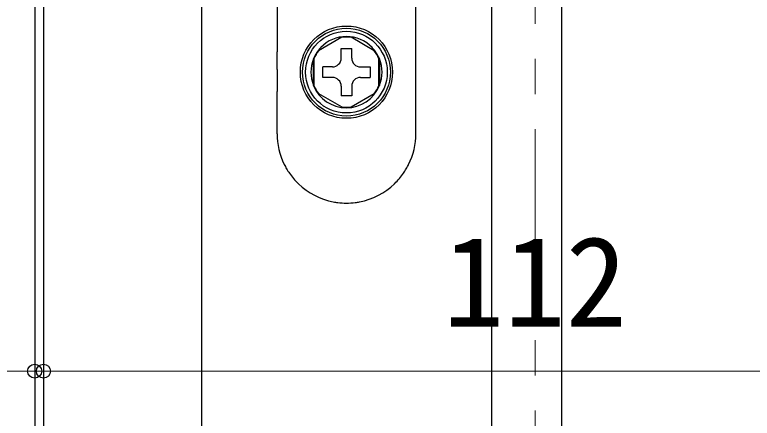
# Model space of a CAD drawing. Units: millimetres at full size; details may follow other scales. Extents: x -800 to 800, y -560 to 560.
# Drawn here: x -467.1 to -383.1, y 288.3 to 334.2 of the extents above; entities that cross this region are included whole.
import ezdxf
from ezdxf.enums import TextEntityAlignment as Align

# ---------------------------------------------------------------- set-up
doc = ezdxf.new("R2010")
doc.units = ezdxf.units.MM
doc.header["$LTSCALE"] = 4
doc.header["$PDMODE"] = 32
doc.header["$PDSIZE"] = 1.6
doc.linetypes.add('CHAIN1', pattern=[8, 5, -1, 1, -1])
doc.linetypes.add('USER11', pattern=[14.01, 12, -1, 0.01, -1])
doc.layers.add('2-0', color=7, linetype='Continuous', lineweight=25)
doc.styles.add('ＭＳ ゴシック', font='')
doc.styles.get('ＭＳ ゴシック').set_extended_font_data('MS Gothic')

msp = doc.modelspace()

# ---------------------------------------------------------------- linework, layer by layer
at = {"layer": '2-0', "color": 4, "linetype": 'CHAIN1', "lineweight": 9}
msp.add_line((-407.796, 173.203), (-407.796, 433.203), dxfattribs=at)
at = {"layer": '2-0'}
for p, q in [((-464.796, 413.703), (-464.796, 173.203)), ((-463.796, 413.703), (-463.796, 173.203)), ((-404.796, 389.903), (-404.796, 173.203)), ((-445.796, 358.203), (-445.796, 173.203)), ((-412.796, 358.203), (-412.796, 173.203)), ((-437.196, 337.303), (-437.196, 333.003)), ((-437.196, 333.003), (-437.196, 332.003)), ((-437.196, 332.003), (-437.196, 331.932)), ((-437.196, 331.932), (-437.196, 331.129)), ((-421.396, 331.129), (-421.396, 331.932)), ((-437.196, 331.129), (-437.196, 330.665)), ((-429.83, 331.667), (-432.462, 330.147)), ((-426.13, 330.147), (-428.762, 331.667)), ((-421.396, 330.665), (-421.396, 331.129)), ((-429.896, 330.403), (-428.696, 330.403)), ((-429.896, 329.303), (-429.896, 330.403)), ((-428.696, 329.303), (-428.696, 330.403)), ((-437.196, 328.003), (-437.196, 330.003)), ((-433.046, 326.173), (-433.046, 329.233)), ((-432.996, 329.223), (-432.996, 326.183)), ((-425.596, 326.183), (-425.596, 329.223)), ((-425.546, 329.233), (-425.546, 326.173)), ((-437.196, 328.003), (-437.196, 327.503)), ((-431.996, 327.103), (-431.996, 328.303)), ((-430.896, 328.303), (-431.996, 328.303)), ((-427.696, 328.303), (-426.596, 328.303)), ((-426.596, 328.303), (-426.596, 327.103)), ((-430.896, 327.103), (-431.996, 327.103)), ((-427.696, 327.103), (-426.596, 327.103)), ((-421.396, 326.877), (-421.396, 327.342)), ((-421.396, 326.075), (-421.396, 326.877)), ((-429.896, 326.103), (-429.896, 325.003)), ((-428.696, 326.103), (-428.696, 325.003)), ((-421.396, 326.003), (-421.396, 326.075)), ((-421.396, 325.503), (-421.396, 326.003)), ((-437.196, 325.003), (-437.196, 325.503)), ((-437.196, 320.703), (-437.196, 325.003)), ((-432.462, 325.259), (-429.83, 323.739)), ((-428.696, 325.003), (-429.896, 325.003)), ((-428.762, 323.739), (-426.13, 325.259)), ((-421.396, 325.003), (-421.396, 325.503)), ((-421.396, 320.703), (-421.396, 325.003)), ((-463.796, 314.224), (-463.796, 290.74))]:
    msp.add_line(p, q, dxfattribs=at)
at = {"layer": '2-0', "color": 4, "lineweight": 9}
for p, q in [((-469.794, 293.679), (-345.796, 293.679)), ((-464.794, 293.679), (-463.795, 293.679))]:
    msp.add_line(p, q, dxfattribs=at)
at = {"layer": '2-0'}
for points in [[(-421.396, 331.932), (-421.396, 332.003), (-421.396, 333.003), (-421.396, 337.303)], [(-437.196, 330.665), (-437.196, 330.503), (-437.196, 330.003)], [(-421.396, 328.003), (-421.396, 330.003), (-421.396, 330.503), (-421.396, 330.665)], [(-437.196, 327.503), (-437.196, 327.342), (-437.196, 326.877), (-437.196, 326.075)], [(-421.396, 327.342), (-421.396, 327.503), (-421.396, 328.003)], [(-437.196, 326.075), (-437.196, 326.003), (-437.196, 325.503)]]:
    msp.add_lwpolyline(points, dxfattribs=at)
for radius in [5.25, 4.646]:
    msp.add_circle((-429.296, 327.703), radius, dxfattribs=at)
at = {"layer": '2-0', "linetype": 'USER11'}
msp.add_circle((-429.296, 327.703), 5, dxfattribs=at)
at = {"layer": '2-0'}
for centre, radius, start, end in [((-429.296, 327.703), 4.05, 43.7377, 136.2623), ((-429.296, 327.703), 4, 82.33165, 97.66835), ((-429.296, 327.703), 4.05, 136.2623, 157.80839), ((-429.296, 327.703), 4, 142.17651, 157.66835), ((-429.296, 327.703), 4.05, 22.19161, 43.7377), ((-429.296, 327.703), 4, 22.33165, 37.66835), ((-429.296, 327.703), 4.05, 157.80839, 202.19161), ((-430.896, 329.303), 1, 270, 0), ((-427.696, 329.303), 1, 180, 270), ((-429.296, 327.703), 4.05, 337.80839, 22.19161), ((-430.896, 326.103), 1, 360, 90), ((-427.696, 326.103), 1, 90, 180), ((-429.296, 327.703), 4.05, 202.19161, 337.80839), ((-429.296, 327.703), 4, 202.33165, 217.82349), ((-429.296, 327.703), 4, 322.17651, 337.66835), ((-429.296, 327.703), 4, 262.17651, 277.82349), ((-429.296, 320.703), 7.9, 180, 206.29788), ((-429.296, 320.703), 7.9, 333.70212, 0), ((-429.296, 320.703), 7.9, 206.29788, 210.41962), ((-429.296, 320.703), 7.9, 210.41962, 214.72375), ((-429.296, 320.703), 7.9, 325.27625, 329.58038), ((-429.296, 320.703), 7.9, 329.58038, 333.70212), ((-429.296, 320.703), 7.9, 214.72375, 225.86911), ((-429.296, 320.703), 7.9, 314.13089, 325.27625), ((-429.296, 320.703), 7.9, 225.86911, 226.18003), ((-429.296, 320.703), 7.9, 226.18003, 259.0546), ((-429.296, 320.703), 7.9, 280.9454, 313.81997), ((-429.296, 320.703), 7.9, 313.81997, 314.13089), ((-429.296, 320.703), 7.9, 259.0546, 262.72786), ((-429.296, 320.703), 7.9, 262.72786, 270), ((-429.296, 320.703), 7.9, 270, 277.27214), ((-429.296, 320.703), 7.9, 277.27214, 280.9454)]:
    msp.add_arc(centre, radius, start, end, dxfattribs=at)
at = {"layer": '2-0', "color": 4}
for p in [(-464.794, 293.679), (-463.795, 293.679)]:
    msp.add_point(p, dxfattribs=at)

# ---------------------------------------------------------------- texts
at = {"layer": '2-0', "style": 'ＭＳ ゴシック'}
msp.add_text('112', height=10.26, dxfattribs=at).set_placement((-418.295, 295.679), align=Align.BOTTOM_LEFT)

doc.saveas('drawing.dxf')
